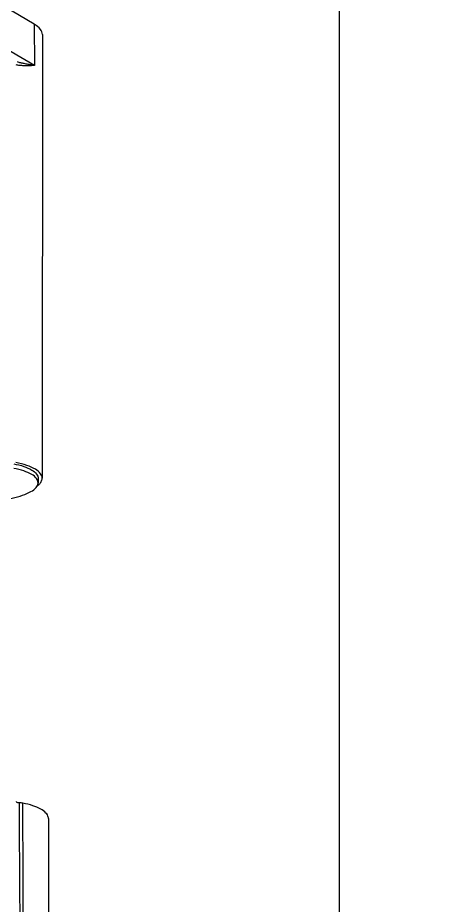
# Model space of a CAD drawing. Header units: millimetres. Extents: x -603 to 1798, y -1840 to -1013.
# Drawn here: x -59.1 to -6.9, y -1685.2 to -1573.3 of the extents above; entities that cross this region are included whole.
import ezdxf

# ---------------------------------------------------------------- set-up
doc = ezdxf.new("R2010")
doc.units = ezdxf.units.MM
doc.header["$MEASUREMENT"] = 0
doc.layers.get('0').update_dxf_attribs({"linetype": 'CONTINUOUS'})
doc.layers.get('Defpoints').update_dxf_attribs({"linetype": 'CONTINUOUS'})

# ---------------------------------------------------------------- blocks, each defined once
blk = doc.blocks.new('*U25')
at = {"color": 7}
for p, q in [((-109.59, 47.46), (-109.58, 63.48)), ((-108.82, -51.36), (-108.8, 4.55)), ((-108.29, 4.58), (-108.28, 5.14)), ((-107.81, -52.66), (-107.82, -47.46)), ((-107.82, -47.46), (-16.34, -101.49)), ((-107.81, -52.66), (-16.33, -106.69))]:
    blk.add_line(p, q, dxfattribs=at)
for points, start_tangent, end_tangent in [([(-106.43, 61.62), (-106.4, 53.64), (-106.36, 45.53)], (0.004404, -0.99999), (0.004506, -0.99999)), ([(-106.01, 61.56), (-106.01, 59.65), (-105.98, 54.94), (-105.96, 50.21), (-105.94, 45.47)], (0.004565, -0.99999), (0.004625, -0.999989)), ([(-109.59, 47.46), (-109.57, 47.3), (-109.27, 46.77), (-108.61, 46.28), (-107.62, 45.85), (-106.36, 45.53)], (-0.018568, -0.999828), (0.980807, -0.19498)), ([(-106.36, 45.53), (-106.16, 45.5), (-105.94, 45.47)], (0.980807, -0.19498), (0.99738, -0.072338)), ([(-105.76, 45.45), (-105.94, 45.47)], (-0.97777, 0.209679), (-0.99738, 0.072338)), ([(-105.52, 45.33), (-105.53, 45.34), (-105.61, 45.4), (-105.76, 45.45)], (-0.414955, 0.909842), (-0.97777, 0.209679)), ([(-101.81, 7.41), (-103.47, 7.31), (-105.02, 7.07), (-106.34, 6.71), (-107.38, 6.25), (-108.04, 5.73), (-108.28, 5.17), (-108.28, 5.14)], (-0.999898, -0.01425), (-0.0051, -0.999987)), ([(-108.77, 4.77), (-108.8, 4.59), (-108.8, 4.55)], (-0.266718, -0.963775), (0.015091, -0.999886)), ([(-108.8, 4.55), (-108.6, 3.99), (-107.94, 3.43), (-106.88, 2.96), (-105.47, 2.6)], (0.015091, -0.999886), (0.982312, -0.187252)), ([(-108.43, 5.32), (-108.54, 5.2), (-108.77, 4.77)], (-0.69532, -0.7187), (-0.266718, -0.963775)), ([(-108.14, 5.57), (-108.43, 5.32)], (-0.810962, -0.585098), (-0.69532, -0.7187)), ([(-105.21, 2.75), (-106.5, 3.08), (-107.5, 3.53), (-108.1, 4.04), (-108.29, 4.58)], (-0.982351, 0.187045), (0.005101, 0.999987)), ([(-108.28, 5.14), (-108.09, 4.61), (-107.49, 4.09), (-106.5, 3.65), (-105.21, 3.32)], (-0.0051, -0.999987), (0.982351, -0.187045)), ([(-107.82, -47.46), (-107.55, -47.45), (-107.28, -47.43), (-107.01, -47.43), (-106.74, -47.42), (-106.48, -47.43), (-106.23, -47.45), (-105.98, -47.47), (-105.74, -47.51), (-105.52, -47.55)], (0.999274, 0.038104), (0.97548, -0.220087)), ([(-107.82, -47.46), (-107.55, -47.51), (-107.28, -47.56), (-107.02, -47.61), (-106.77, -47.65), (-106.53, -47.7), (-106.31, -47.75), (-106.09, -47.8), (-105.88, -47.85), (-105.69, -47.91)], (0.978207, -0.207632), (0.953786, -0.300487)), ([(-108.82, -51.36), (-108.58, -52.01), (-107.81, -52.66)], (0.013153, -0.999913), (0.861, -0.508605))]:
    blk.add_spline(points, degree=3, dxfattribs=dict(at, start_tangent=start_tangent, end_tangent=end_tangent))

msp = doc.modelspace()

# ---------------------------------------------------------------- linework, layer by layer
at = {"layer": 'Defpoints', "color": 2}
for points in [[(-311.01, -1831.33), (-18.58, -1831.33), (-18.58, -1422.34), (-311.01, -1422.34)], [(273.85, -1831.33), (-18.58, -1831.33), (-18.58, -1422.34), (273.85, -1422.34)]]:
    msp.add_lwpolyline(points, close=True, dxfattribs=at)

# ---------------------------------------------------------------- block references
at = {"rotation": 180}
msp.add_blockref('*U25', (-164.8, -1626.83), dxfattribs=at)

doc.saveas('drawing.dxf')
